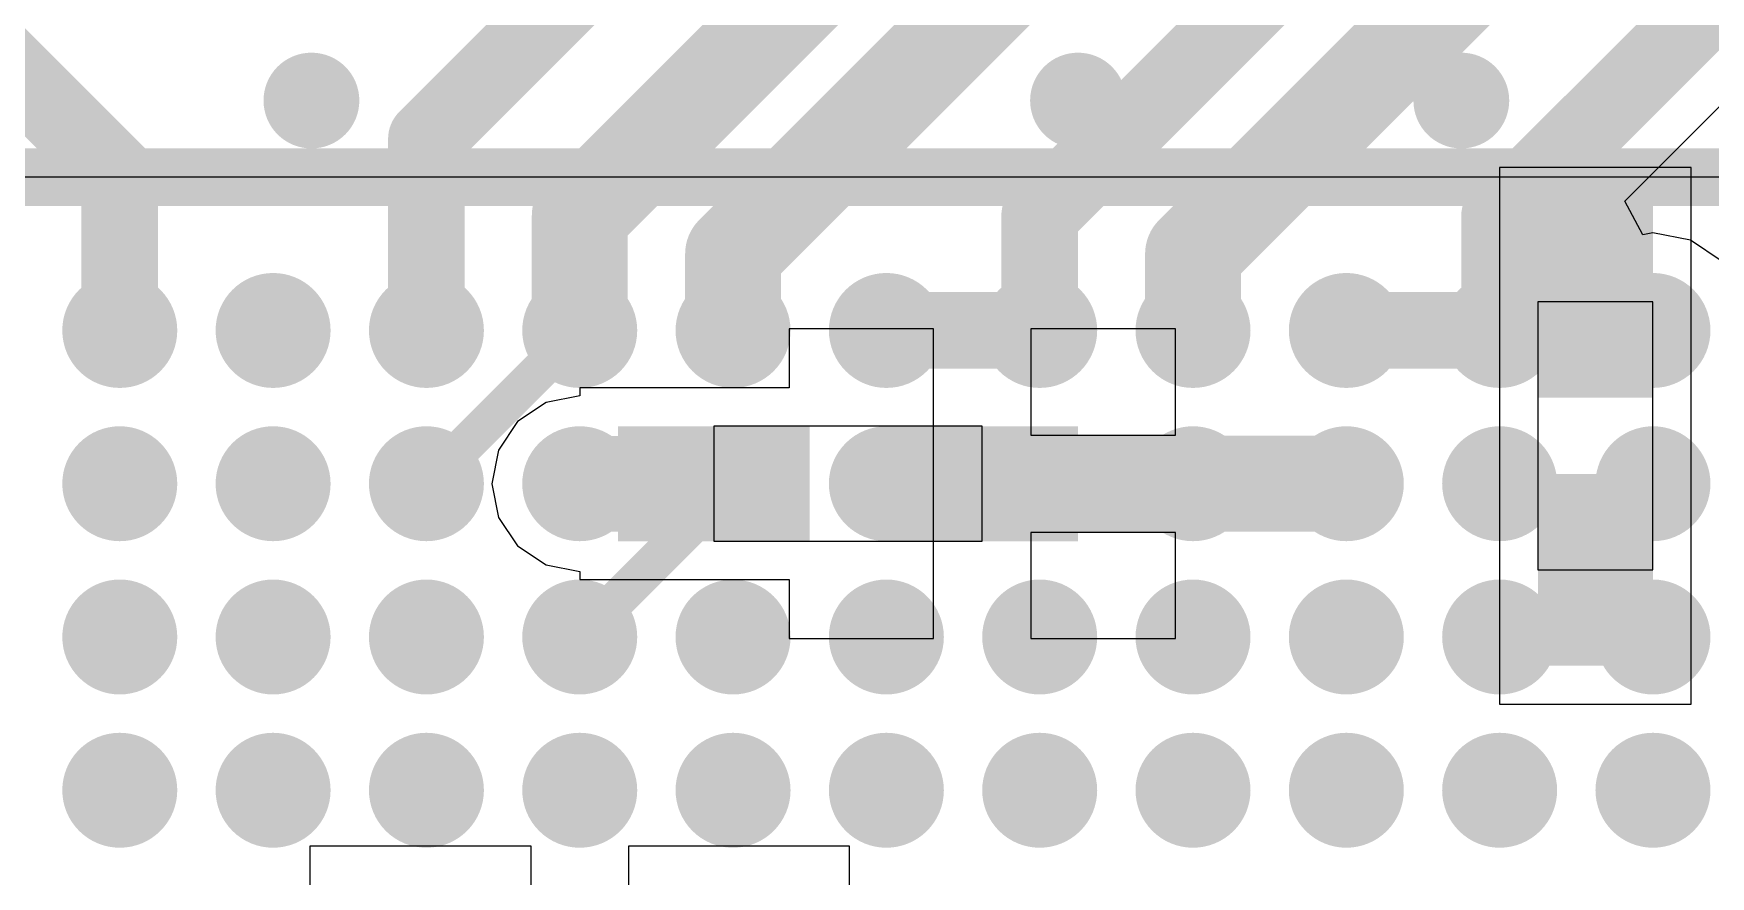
# Model space of a CAD drawing. Header units: millimetres. Extents: x 15 to 122, y 23 to 96.
# Drawn here: x 58.775 to 63.15, y 65.175 to 67.375 of the extents above; entities that cross this region are included whole.
import ezdxf

# ---------------------------------------------------------------- set-up
doc = ezdxf.new("R2010")
doc.units = ezdxf.units.MM
for name, color, linetype in [('Bottom Modules', 3, 'Continuous'), ('BottomLayer', 5, 'Continuous'), ('BottomPaste', 16, 'Continuous'), ('TopLayer', 1, 'Continuous'), ('TopOverlay', 2, 'Continuous'), ('TopPaste', 8, 'Continuous'), ('TopSolder', 216, 'Continuous'), ('Upper Modules', 80, 'Continuous')]:
    doc.layers.add(name, color=color, linetype=linetype)

msp = doc.modelspace()

# ---------------------------------------------------------------- linework, layer by layer
at = {"layer": 'Bottom Modules'}
for points in [[(62.70000414, 66.67500254), (62.70000414, 65.9750014), (63.00000353999999, 65.9750014), (63.00000353999999, 66.67500254)], [(60.55000081999999, 66.34999684), (60.55000081999999, 66.04999744), (61.25000196, 66.04999744), (61.25000196, 66.34999684)]]:
    msp.add_lwpolyline(points, close=True, dxfattribs=at)
at = {"layer": 'BottomLayer'}
for p, q in [((63.10000333999999, 67.02500184), (62.60000434, 67.02500184)), ((62.60000434, 67.02500184), (62.60000434, 66.39571938)), ((63.10000333999999, 66.39571683999999), (63.10000333999999, 67.02500184)), ((61.12300196, 66.60399684), (60.74600246, 66.60399684)), ((60.74600246, 66.60399684), (60.74600246, 66.44999664)), ((61.12300196, 66.19999714), (61.12300196, 66.60399684)), ((61.75400146, 66.60399684), (61.37700195999999, 66.60399684)), ((61.37700195999999, 66.60399684), (61.37700195999999, 66.32699714)), ((61.75400146, 66.32699714), (61.75400146, 66.60399684)), ((60.20000151999999, 66.42940485999999), (60.11221149999999, 66.41194236)), ((60.74600246, 66.44999664), (60.20000151999999, 66.44999664)), ((60.20000151999999, 66.44999664), (60.20000151999999, 66.42940485999999)), ((60.11221149999999, 66.41194236), (60.03778696, 66.36221424)), ((62.60000434, 66.39571938), (62.60000179999999, 66.39571683999999)), ((62.60000179999999, 66.39571683999999), (62.60000434, 66.3957143)), ((62.60000434, 66.3957143), (62.60000179999999, 66.32500324)), ((63.10000333999999, 66.3957143), (63.10000588, 66.39571683999999)), ((63.10000588, 66.39571683999999), (63.10000333999999, 66.39571683999999)), ((63.10000588, 66.32500324), (63.10000333999999, 66.3957143)), ((60.03778696, 66.36221424), (59.98805883999999, 66.28778969999999)), ((61.37700195999999, 66.32699714), (61.75400146, 66.32699714)), ((59.98805883999999, 66.28778969999999), (59.97059634, 66.19999967999999)), ((62.60000179999999, 66.32500324), (62.60000179999999, 66.32500069999999)), ((62.60000179999999, 66.32500069999999), (62.60000179999999, 66.32500069999999)), ((62.60000179999999, 66.32500069999999), (62.60000434, 66.25429218)), ((63.10000333999999, 66.25429218), (63.10000588, 66.32500069999999)), ((63.10000588, 66.32500069999999), (63.10000588, 66.32500324)), ((63.10000588, 66.32500324), (63.10000588, 66.32500324)), ((62.60000434, 66.25429218), (62.60000179999999, 66.25428964)), ((62.60000179999999, 66.25428964), (62.60000434, 66.25428964)), ((62.60000434, 66.25428964), (62.60000434, 65.6250021)), ((63.10000588, 66.25428964), (63.10000333999999, 66.25429218)), ((63.10000333999999, 66.2542871), (63.10000588, 66.25428964)), ((63.10000333999999, 65.6250021), (63.10000333999999, 66.2542871)), ((59.97059634, 66.19999967999999), (59.98805883999999, 66.11220965999999)), ((61.12300196, 65.79599744), (61.12300196, 66.19999714)), ((59.98805883999999, 66.11220965999999), (60.03778696, 66.03778512)), ((61.75400146, 66.07299714), (61.37700195999999, 66.07299714)), ((61.37700195999999, 66.07299714), (61.37700195999999, 65.79599744)), ((61.75400146, 65.79599744), (61.75400146, 66.07299714)), ((60.03778696, 66.03778512), (60.0377895, 66.03778512)), ((60.0377895, 66.03778512), (60.0377895, 66.03778258)), ((60.0377895, 66.03778258), (60.11221404, 65.98805446)), ((60.11221404, 65.98805446), (60.20000151999999, 65.97059196)), ((60.20000151999999, 65.97059196), (60.20000151999999, 65.94999763999999)), ((60.20000151999999, 65.94999763999999), (60.74600246, 65.94999763999999)), ((60.74600246, 65.94999763999999), (60.74600246, 65.79599744)), ((60.74600246, 65.79599744), (61.12300196, 65.79599744)), ((61.37700195999999, 65.79599744), (61.75400146, 65.79599744)), ((62.60000434, 65.6250021), (63.10000333999999, 65.6250021)), ((60.07300406, 65.25400207999999), (59.49600495999999, 65.25400207999999)), ((59.49600495999999, 65.25400207999999), (59.49600495999999, 65.0539974)), ((60.07300406, 64.60000287999999), (60.07300406, 65.25400207999999)), ((60.90400315999999, 65.25400207999999), (60.32700406, 65.25400207999999)), ((60.32700406, 65.25400207999999), (60.32700406, 64.72700288)), ((60.90400315999999, 64.72700288), (60.90400315999999, 65.25400207999999))]:
    msp.add_line(p, q, dxfattribs=at)
at = {"layer": 'BottomLayer', "const_width": 0.12499848}
for points in [[(59.43750113999999, 67.20000021999999, 1), (59.56249962, 67.20000021999999, 1)], [(60.43750168, 67.20000021999999, 1), (60.56250016, 67.20000021999999, 1)], [(61.43749967999999, 67.20000021999999, 1), (61.56249816, 67.20000021999999, 1)], [(62.43750022, 67.20000021999999, 1), (62.5624987, 67.20000021999999, 1)], [(62.78750205999999, 66.60000142, 1), (62.91250054, 66.60000142, 1)], [(60.13750228, 66.19999967999999, 1), (60.26250075999999, 66.19999967999999, 1)], [(60.13750228, 66.19999967999999, 1), (60.26250075999999, 66.19999967999999, 1)], [(60.13750482, 66.19999714, 1), (60.2625033, 66.19999714, 1)], [(60.13750482, 66.19999714, 1), (60.2625033, 66.19999714, 1)], [(60.48750158, 66.19999714, 1), (60.61250006, 66.19999714, 1)], [(61.0625017, 66.19999967999999, 1), (61.18750017999999, 66.19999967999999, 1)], [(61.3125012, 66.19999967999999, 1), (61.43749967999999, 66.19999967999999, 1)], [(62.78750205999999, 66.0750012, 1), (62.91250054, 66.0750012, 1)]]:
    msp.add_lwpolyline(points, format="xyb", close=True, dxfattribs=at)
at = {"layer": 'BottomLayer', "const_width": 0.2499995}
for points in [[(60.20000151999999, 66.19999967999999), (60.20000406, 66.19999714)], [(60.20000406, 66.19999714), (60.55000081999999, 66.19999714)]]:
    msp.add_lwpolyline(points, dxfattribs=at)
at = {"layer": 'BottomLayer'}
for points in [[(62.70000414, 66.42500303999999), (63.00000353999999, 66.42500303999999), (62.70000414, 66.92500204), (63.00000353999999, 66.92500204)], [(60.30000132, 66.34999684), (60.30000132, 66.04999744), (60.80000032, 66.34999684), (60.80000032, 66.04999744)], [(61.00000246, 66.34999684), (61.00000246, 66.04999744), (61.50000146, 66.34999684), (61.50000146, 66.04999744)], [(62.70000414, 65.7250019), (63.00000353999999, 65.7250019), (62.70000414, 66.2250009), (63.00000353999999, 66.2250009)]]:
    msp.add_solid(points, dxfattribs=at)
at = {"layer": 'BottomPaste'}
for points in [[(62.70000414, 66.42500303999999), (63.00000353999999, 66.42500303999999), (62.70000414, 66.92500204), (63.00000353999999, 66.92500204)], [(62.70000414, 66.42500303999999), (63.00000353999999, 66.42500303999999), (62.70000414, 66.92500204), (63.00000353999999, 66.92500204)], [(60.30000132, 66.34999684), (60.30000132, 66.04999744), (60.80000032, 66.34999684), (60.80000032, 66.04999744)], [(60.30000132, 66.34999684), (60.30000132, 66.04999744), (60.80000032, 66.34999684), (60.80000032, 66.04999744)], [(61.00000246, 66.34999684), (61.00000246, 66.04999744), (61.50000146, 66.34999684), (61.50000146, 66.04999744)], [(61.00000246, 66.34999684), (61.00000246, 66.04999744), (61.50000146, 66.34999684), (61.50000146, 66.04999744)], [(62.70000414, 65.7250019), (63.00000353999999, 65.7250019), (62.70000414, 66.2250009), (63.00000353999999, 66.2250009)], [(62.70000414, 65.7250019), (63.00000353999999, 65.7250019), (62.70000414, 66.2250009), (63.00000353999999, 66.2250009)]]:
    msp.add_solid(points, dxfattribs=at)
at = {"layer": 'TopLayer'}
for p, q in [((62.92616828, 66.93778078), (63.34419386, 67.35580636)), ((62.97330813999999, 66.84958944), (62.92616828, 66.93778078)), ((63.000001, 66.85489804), (62.97330813999999, 66.84958944)), ((63.09754461999999, 66.83549497999999), (63.000001, 66.85489804)), ((63.18023685999999, 66.78023981999999), (63.09754461999999, 66.83549497999999))]:
    msp.add_line(p, q, dxfattribs=at)
for points, const_width in [([(58.40000003999999, 67.60000196), (59.00000137999999, 67.00000062)], 0.1999996), ([(60.60000072, 66.80000102), (61.40000165999999, 67.60000196)], 0.2499995), ([(59.79999977999999, 67.09999787999999), (60.20000151999999, 67.49999962)], 0.1999996), ([(60.20000151999999, 66.90000082), (60.80000032, 67.49999962)], 0.2499995), ([(61.40000165999999, 66.90000082), (61.99999792, 67.49999708)], 0.1999996), ([(61.80000086, 66.80000102), (62.49999946, 67.49999962)], 0.2499995), ([(62.59999926, 66.89999827999999), (63.2000006, 67.49999962)], 0.1999996), ([(59.79999977999999, 66.60000142), (59.79999977999999, 67.09999787999999)], 0.1999996), ([(59.00000137999999, 66.60000142), (59.00000137999999, 67.00000062)], 0.1999996), ([(60.20000151999999, 66.60000142), (60.20000151999999, 66.90000082)], 0.2499995), ([(61.40000165999999, 66.60000142), (61.40000165999999, 66.90000082)], 0.1999996), ([(62.59999926, 66.60000142), (62.59999926, 66.89999827999999)], 0.1999996), ([(60.60000072, 66.60000142), (60.60000072, 66.80000102)], 0.2499995), ([(61.80000086, 66.60000142), (61.80000086, 66.80000102)], 0.2499995), ([(60.99999991999999, 66.60000142), (61.40000165999999, 66.60000142)], 0.1999996), ([(62.20000005999999, 66.60000142), (62.59999926, 66.60000142)], 0.1999996), ([(59.80000232, 66.20000222), (60.20000151999999, 66.60000142)], 0.0999998), ([(59.40000058, 66.19999967999999), (59.40000058, 66.20000222)], 0.1999996), ([(60.60000072, 66.19999967999999), (60.60000072, 66.20000222)], 0.1999996), ([(61.39999912, 66.20000222), (61.40000165999999, 66.19999967999999)], 0.2499995), ([(61.39999912, 66.20000222), (61.80000086, 66.20000222)], 0.2499995), ([(61.80000086, 66.19999967999999), (61.80000086, 66.20000222)], 0.2499995), ([(61.80000086, 66.20000222), (62.20000005999999, 66.20000222)], 0.2499995), ([(62.20000005999999, 66.19999967999999), (62.20000005999999, 66.20000222)], 0.2499995), ([(59.79999977999999, 66.20000222), (59.80000232, 66.20000222)], 0.0999998), ([(60.20000151999999, 65.80000301999999), (60.60000072, 66.20000222)], 0.0999998), ([(60.20000151999999, 65.80000048), (60.20000151999999, 65.80000301999999)], 0.1999996), ([(59.79999977999999, 65.80000048), (59.79999977999999, 65.80000301999999)], 0.0999998)]:
    msp.add_lwpolyline(points, dxfattribs=dict(at, const_width=const_width))
for points, const_width in [([(59.74999988, 67.09999787999999, 1), (59.84999968, 67.09999787999999, 1)], 0.0999998), ([(59.74999988, 67.09999787999999, 1), (59.84999968, 67.09999787999999, 1)], 0.0999998), ([(58.95000148, 67.00000062, 1), (59.05000128, 67.00000062, 1)], 0.0999998), ([(58.95000148, 67.00000062, 1), (59.05000128, 67.00000062, 1)], 0.0999998), ([(60.13750228, 66.90000082, 1), (60.26250075999999, 66.90000082, 1)], 0.12499848), ([(60.13750228, 66.90000082, 1), (60.26250075999999, 66.90000082, 1)], 0.12499848), ([(61.35000176, 66.90000082, 1), (61.45000156, 66.90000082, 1)], 0.0999998), ([(61.35000176, 66.90000082, 1), (61.45000156, 66.90000082, 1)], 0.0999998), ([(62.54999935999999, 66.89999827999999, 1), (62.64999915999999, 66.89999827999999, 1)], 0.0999998), ([(62.54999935999999, 66.89999827999999, 1), (62.64999915999999, 66.89999827999999, 1)], 0.0999998), ([(60.53750148, 66.80000102, 1), (60.66249996, 66.80000102, 1)], 0.12499848), ([(60.53750148, 66.80000102, 1), (60.66249996, 66.80000102, 1)], 0.12499848), ([(61.73750162, 66.80000102, 1), (61.8625001, 66.80000102, 1)], 0.12499848), ([(61.73750162, 66.80000102, 1), (61.8625001, 66.80000102, 1)], 0.12499848), ([(58.92500279999999, 66.60000142, 1), (59.07499996, 66.60000142, 1)], 0.1499997), ([(59.325002, 66.60000142, 1), (59.47499916, 66.60000142, 1)], 0.1499997), ([(59.33750134, 66.60000142, 1), (59.46249982, 66.60000142, 1)], 0.12499848), ([(59.72500119999999, 66.60000142, 1), (59.87499836, 66.60000142, 1)], 0.1499997), ([(60.12500293999999, 66.60000142, 1), (60.2750001, 66.60000142, 1)], 0.1499997), ([(60.13750228, 66.60000142, 1), (60.26250075999999, 66.60000142, 1)], 0.12499848), ([(60.52500214, 66.60000142, 1), (60.6749993, 66.60000142, 1)], 0.1499997), ([(60.53750148, 66.60000142, 1), (60.66249996, 66.60000142, 1)], 0.12499848), ([(60.92500133999999, 66.60000142, 1), (61.0749985, 66.60000142, 1)], 0.1499997), ([(61.32500054, 66.60000142, 1), (61.4749977, 66.60000142, 1)], 0.1499997), ([(61.72500228, 66.60000142, 1), (61.87499944, 66.60000142, 1)], 0.1499997), ([(61.73750162, 66.60000142, 1), (61.8625001, 66.60000142, 1)], 0.12499848), ([(62.12500147999999, 66.60000142, 1), (62.27499864, 66.60000142, 1)], 0.1499997), ([(62.52500068, 66.60000142, 1), (62.67499784, 66.60000142, 1)], 0.1499997), ([(62.92500242, 66.60000142, 1), (63.07499958, 66.60000142, 1)], 0.1499997), ([(58.95000148, 66.60000142, 1), (59.05000128, 66.60000142, 1)], 0.0999998), ([(59.74999988, 66.60000142, 1), (59.84999968, 66.60000142, 1)], 0.0999998), ([(60.95000002, 66.60000142, 1), (61.04999982, 66.60000142, 1)], 0.0999998), ([(61.35000176, 66.60000142, 1), (61.45000156, 66.60000142, 1)], 0.0999998), ([(61.35000176, 66.60000142, 1), (61.45000156, 66.60000142, 1)], 0.0999998), ([(62.15000016, 66.60000142, 1), (62.24999996, 66.60000142, 1)], 0.0999998), ([(62.54999935999999, 66.60000142, 1), (62.64999915999999, 66.60000142, 1)], 0.0999998), ([(62.54999935999999, 66.60000142, 1), (62.64999915999999, 66.60000142, 1)], 0.0999998), ([(60.17500284, 66.60000142, 1), (60.2250002, 66.60000142, 1)], 0.0499999), ([(58.92500279999999, 66.20000222, 1), (59.07499996, 66.20000222, 1)], 0.1499997), ([(59.325002, 66.20000222, 1), (59.47499916, 66.20000222, 1)], 0.1499997), ([(59.72500119999999, 66.20000222, 1), (59.87499836, 66.20000222, 1)], 0.1499997), ([(60.12500293999999, 66.20000222, 1), (60.2750001, 66.20000222, 1)], 0.1499997), ([(60.52500214, 66.20000222, 1), (60.6749993, 66.20000222, 1)], 0.1499997), ([(60.92500133999999, 66.20000222, 1), (61.0749985, 66.20000222, 1)], 0.1499997), ([(61.32500054, 66.20000222, 1), (61.4749977, 66.20000222, 1)], 0.1499997), ([(61.72500228, 66.20000222, 1), (61.87499944, 66.20000222, 1)], 0.1499997), ([(62.12500147999999, 66.20000222, 1), (62.27499864, 66.20000222, 1)], 0.1499997), ([(62.52500068, 66.20000222, 1), (62.67499784, 66.20000222, 1)], 0.1499997), ([(62.92500242, 66.20000222, 1), (63.07499958, 66.20000222, 1)], 0.1499997), ([(59.33750134, 66.19999967999999, 1), (59.46249982, 66.19999967999999, 1)], 0.12499848), ([(59.35000067999999, 66.20000222, 1), (59.45000048, 66.20000222, 1)], 0.0999998), ([(59.35000067999999, 66.19999967999999, 1), (59.45000048, 66.19999967999999, 1)], 0.0999998), ([(60.13750228, 66.20000222, 1), (60.26250075999999, 66.20000222, 1)], 0.12499848), ([(60.53750148, 66.19999967999999, 1), (60.66249996, 66.19999967999999, 1)], 0.12499848), ([(60.55000081999999, 66.20000222, 1), (60.65000062, 66.20000222, 1)], 0.0999998), ([(60.55000081999999, 66.19999967999999, 1), (60.65000062, 66.19999967999999, 1)], 0.0999998), ([(61.33749988, 66.20000222, 1), (61.46249836, 66.20000222, 1)], 0.12499848), ([(61.33749988, 66.20000222, 1), (61.46249836, 66.20000222, 1)], 0.12499848), ([(61.33750242, 66.19999967999999, 1), (61.46250089999999, 66.19999967999999, 1)], 0.12499848), ([(61.33750242, 66.19999967999999, 1), (61.46250089999999, 66.19999967999999, 1)], 0.12499848), ([(61.73750162, 66.20000222, 1), (61.8625001, 66.20000222, 1)], 0.12499848), ([(61.73750162, 66.20000222, 1), (61.8625001, 66.20000222, 1)], 0.12499848), ([(61.73750162, 66.20000222, 1), (61.8625001, 66.20000222, 1)], 0.12499848), ([(61.73750162, 66.19999967999999, 1), (61.8625001, 66.19999967999999, 1)], 0.12499848), ([(61.73750162, 66.19999967999999, 1), (61.8625001, 66.19999967999999, 1)], 0.12499848), ([(62.13750082, 66.20000222, 1), (62.26249929999999, 66.20000222, 1)], 0.12499848), ([(62.13750082, 66.20000222, 1), (62.26249929999999, 66.20000222, 1)], 0.12499848), ([(62.13750082, 66.19999967999999, 1), (62.26249929999999, 66.19999967999999, 1)], 0.12499848), ([(62.13750082, 66.19999967999999, 1), (62.26249929999999, 66.19999967999999, 1)], 0.12499848), ([(59.7750011, 66.20000222, 1), (59.82499846, 66.20000222, 1)], 0.0499999), ([(59.77500363999999, 66.20000222, 1), (59.82500099999999, 66.20000222, 1)], 0.0499999), ([(59.77500363999999, 66.20000222, 1), (59.82500099999999, 66.20000222, 1)], 0.0499999), ([(60.57500203999999, 66.20000222, 1), (60.6249994, 66.20000222, 1)], 0.0499999), ([(58.92500279999999, 65.80000301999999, 1), (59.07499996, 65.80000301999999, 1)], 0.1499997), ([(59.325002, 65.80000301999999, 1), (59.47499916, 65.80000301999999, 1)], 0.1499997), ([(59.72500119999999, 65.80000301999999, 1), (59.87499836, 65.80000301999999, 1)], 0.1499997), ([(60.12500293999999, 65.80000301999999, 1), (60.2750001, 65.80000301999999, 1)], 0.1499997), ([(60.52500214, 65.80000301999999, 1), (60.6749993, 65.80000301999999, 1)], 0.1499997), ([(60.92500133999999, 65.80000301999999, 1), (61.0749985, 65.80000301999999, 1)], 0.1499997), ([(61.32500054, 65.80000301999999, 1), (61.4749977, 65.80000301999999, 1)], 0.1499997), ([(61.72500228, 65.80000301999999, 1), (61.87499944, 65.80000301999999, 1)], 0.1499997), ([(62.12500147999999, 65.80000301999999, 1), (62.27499864, 65.80000301999999, 1)], 0.1499997), ([(62.52500068, 65.80000301999999, 1), (62.67499784, 65.80000301999999, 1)], 0.1499997), ([(62.92500242, 65.80000301999999, 1), (63.07499958, 65.80000301999999, 1)], 0.1499997), ([(59.73750054, 65.80000048, 1), (59.86249901999999, 65.80000048, 1)], 0.12499848), ([(60.13750228, 65.80000048, 1), (60.26250075999999, 65.80000048, 1)], 0.12499848), ([(60.15000162, 65.80000301999999, 1), (60.25000142, 65.80000301999999, 1)], 0.0999998), ([(60.15000162, 65.80000048, 1), (60.25000142, 65.80000048, 1)], 0.0999998), ([(60.93750068, 65.80000048, 1), (61.06249915999999, 65.80000048, 1)], 0.12499848), ([(62.93750176, 65.80000048, 1), (63.06250024, 65.80000048, 1)], 0.12499848), ([(59.7750011, 65.80000301999999, 1), (59.82499846, 65.80000301999999, 1)], 0.0499999), ([(59.7750011, 65.80000048, 1), (59.82499846, 65.80000048, 1)], 0.0499999), ([(60.17500284, 65.80000301999999, 1), (60.2250002, 65.80000301999999, 1)], 0.0499999), ([(58.92500279999999, 65.40000128, 1), (59.07499996, 65.40000128, 1)], 0.1499997), ([(59.325002, 65.40000128, 1), (59.47499916, 65.40000128, 1)], 0.1499997), ([(59.72500119999999, 65.40000128, 1), (59.87499836, 65.40000128, 1)], 0.1499997), ([(60.12500293999999, 65.40000128, 1), (60.2750001, 65.40000128, 1)], 0.1499997), ([(60.52500214, 65.40000128, 1), (60.6749993, 65.40000128, 1)], 0.1499997), ([(60.92500133999999, 65.40000128, 1), (61.0749985, 65.40000128, 1)], 0.1499997), ([(61.32500054, 65.40000128, 1), (61.4749977, 65.40000128, 1)], 0.1499997), ([(61.72500228, 65.40000128, 1), (61.87499944, 65.40000128, 1)], 0.1499997), ([(62.12500147999999, 65.40000128, 1), (62.27499864, 65.40000128, 1)], 0.1499997), ([(62.52500068, 65.40000128, 1), (62.67499784, 65.40000128, 1)], 0.1499997), ([(62.92500242, 65.40000128, 1), (63.07499958, 65.40000128, 1)], 0.1499997), ([(60.13750228, 65.40000128, 1), (60.26250075999999, 65.40000128, 1)], 0.12499848), ([(62.93750176, 65.40000128, 1), (63.06250024, 65.40000128, 1)], 0.12499848)]:
    msp.add_lwpolyline(points, format="xyb", close=True, dxfattribs=dict(at, const_width=const_width))
at = {"layer": 'TopOverlay', "const_width": 0.1499997}
msp.add_lwpolyline([(50.9999996, 67.00000315999999), (65.00000208, 67.00000315999999)], dxfattribs=at)
at = {"layer": 'TopPaste', "const_width": 0.1499997}
for points in [[(58.92500279999999, 66.60000142, 1), (59.07499996, 66.60000142, 1)], [(58.92500279999999, 66.60000142, 1), (59.07499996, 66.60000142, 1)], [(59.325002, 66.60000142, 1), (59.47499916, 66.60000142, 1)], [(59.325002, 66.60000142, 1), (59.47499916, 66.60000142, 1)], [(59.72500119999999, 66.60000142, 1), (59.87499836, 66.60000142, 1)], [(59.72500119999999, 66.60000142, 1), (59.87499836, 66.60000142, 1)], [(60.12500293999999, 66.60000142, 1), (60.2750001, 66.60000142, 1)], [(60.12500293999999, 66.60000142, 1), (60.2750001, 66.60000142, 1)], [(60.52500214, 66.60000142, 1), (60.6749993, 66.60000142, 1)], [(60.52500214, 66.60000142, 1), (60.6749993, 66.60000142, 1)], [(60.92500133999999, 66.60000142, 1), (61.0749985, 66.60000142, 1)], [(60.92500133999999, 66.60000142, 1), (61.0749985, 66.60000142, 1)], [(61.32500054, 66.60000142, 1), (61.4749977, 66.60000142, 1)], [(61.32500054, 66.60000142, 1), (61.4749977, 66.60000142, 1)], [(61.72500228, 66.60000142, 1), (61.87499944, 66.60000142, 1)], [(61.72500228, 66.60000142, 1), (61.87499944, 66.60000142, 1)], [(62.12500147999999, 66.60000142, 1), (62.27499864, 66.60000142, 1)], [(62.12500147999999, 66.60000142, 1), (62.27499864, 66.60000142, 1)], [(62.52500068, 66.60000142, 1), (62.67499784, 66.60000142, 1)], [(62.52500068, 66.60000142, 1), (62.67499784, 66.60000142, 1)], [(62.92500242, 66.60000142, 1), (63.07499958, 66.60000142, 1)], [(62.92500242, 66.60000142, 1), (63.07499958, 66.60000142, 1)], [(58.92500279999999, 66.20000222, 1), (59.07499996, 66.20000222, 1)], [(58.92500279999999, 66.20000222, 1), (59.07499996, 66.20000222, 1)], [(59.325002, 66.20000222, 1), (59.47499916, 66.20000222, 1)], [(59.325002, 66.20000222, 1), (59.47499916, 66.20000222, 1)], [(59.72500119999999, 66.20000222, 1), (59.87499836, 66.20000222, 1)], [(59.72500119999999, 66.20000222, 1), (59.87499836, 66.20000222, 1)], [(60.12500293999999, 66.20000222, 1), (60.2750001, 66.20000222, 1)], [(60.12500293999999, 66.20000222, 1), (60.2750001, 66.20000222, 1)], [(60.52500214, 66.20000222, 1), (60.6749993, 66.20000222, 1)], [(60.52500214, 66.20000222, 1), (60.6749993, 66.20000222, 1)], [(60.92500133999999, 66.20000222, 1), (61.0749985, 66.20000222, 1)], [(60.92500133999999, 66.20000222, 1), (61.0749985, 66.20000222, 1)], [(61.32500054, 66.20000222, 1), (61.4749977, 66.20000222, 1)], [(61.32500054, 66.20000222, 1), (61.4749977, 66.20000222, 1)], [(61.72500228, 66.20000222, 1), (61.87499944, 66.20000222, 1)], [(61.72500228, 66.20000222, 1), (61.87499944, 66.20000222, 1)], [(62.12500147999999, 66.20000222, 1), (62.27499864, 66.20000222, 1)], [(62.12500147999999, 66.20000222, 1), (62.27499864, 66.20000222, 1)], [(62.52500068, 66.20000222, 1), (62.67499784, 66.20000222, 1)], [(62.52500068, 66.20000222, 1), (62.67499784, 66.20000222, 1)], [(62.92500242, 66.20000222, 1), (63.07499958, 66.20000222, 1)], [(62.92500242, 66.20000222, 1), (63.07499958, 66.20000222, 1)], [(58.92500279999999, 65.80000301999999, 1), (59.07499996, 65.80000301999999, 1)], [(58.92500279999999, 65.80000301999999, 1), (59.07499996, 65.80000301999999, 1)], [(59.325002, 65.80000301999999, 1), (59.47499916, 65.80000301999999, 1)], [(59.325002, 65.80000301999999, 1), (59.47499916, 65.80000301999999, 1)], [(59.72500119999999, 65.80000301999999, 1), (59.87499836, 65.80000301999999, 1)], [(59.72500119999999, 65.80000301999999, 1), (59.87499836, 65.80000301999999, 1)], [(60.12500293999999, 65.80000301999999, 1), (60.2750001, 65.80000301999999, 1)], [(60.12500293999999, 65.80000301999999, 1), (60.2750001, 65.80000301999999, 1)], [(60.52500214, 65.80000301999999, 1), (60.6749993, 65.80000301999999, 1)], [(60.52500214, 65.80000301999999, 1), (60.6749993, 65.80000301999999, 1)], [(60.92500133999999, 65.80000301999999, 1), (61.0749985, 65.80000301999999, 1)], [(60.92500133999999, 65.80000301999999, 1), (61.0749985, 65.80000301999999, 1)], [(61.32500054, 65.80000301999999, 1), (61.4749977, 65.80000301999999, 1)], [(61.32500054, 65.80000301999999, 1), (61.4749977, 65.80000301999999, 1)], [(61.72500228, 65.80000301999999, 1), (61.87499944, 65.80000301999999, 1)], [(61.72500228, 65.80000301999999, 1), (61.87499944, 65.80000301999999, 1)], [(62.12500147999999, 65.80000301999999, 1), (62.27499864, 65.80000301999999, 1)], [(62.12500147999999, 65.80000301999999, 1), (62.27499864, 65.80000301999999, 1)], [(62.52500068, 65.80000301999999, 1), (62.67499784, 65.80000301999999, 1)], [(62.52500068, 65.80000301999999, 1), (62.67499784, 65.80000301999999, 1)], [(62.92500242, 65.80000301999999, 1), (63.07499958, 65.80000301999999, 1)], [(62.92500242, 65.80000301999999, 1), (63.07499958, 65.80000301999999, 1)], [(58.92500279999999, 65.40000128, 1), (59.07499996, 65.40000128, 1)], [(58.92500279999999, 65.40000128, 1), (59.07499996, 65.40000128, 1)], [(59.325002, 65.40000128, 1), (59.47499916, 65.40000128, 1)], [(59.325002, 65.40000128, 1), (59.47499916, 65.40000128, 1)], [(59.72500119999999, 65.40000128, 1), (59.87499836, 65.40000128, 1)], [(59.72500119999999, 65.40000128, 1), (59.87499836, 65.40000128, 1)], [(60.12500293999999, 65.40000128, 1), (60.2750001, 65.40000128, 1)], [(60.12500293999999, 65.40000128, 1), (60.2750001, 65.40000128, 1)], [(60.52500214, 65.40000128, 1), (60.6749993, 65.40000128, 1)], [(60.52500214, 65.40000128, 1), (60.6749993, 65.40000128, 1)], [(60.92500133999999, 65.40000128, 1), (61.0749985, 65.40000128, 1)], [(60.92500133999999, 65.40000128, 1), (61.0749985, 65.40000128, 1)], [(61.32500054, 65.40000128, 1), (61.4749977, 65.40000128, 1)], [(61.32500054, 65.40000128, 1), (61.4749977, 65.40000128, 1)], [(61.72500228, 65.40000128, 1), (61.87499944, 65.40000128, 1)], [(61.72500228, 65.40000128, 1), (61.87499944, 65.40000128, 1)], [(62.12500147999999, 65.40000128, 1), (62.27499864, 65.40000128, 1)], [(62.12500147999999, 65.40000128, 1), (62.27499864, 65.40000128, 1)], [(62.52500068, 65.40000128, 1), (62.67499784, 65.40000128, 1)], [(62.52500068, 65.40000128, 1), (62.67499784, 65.40000128, 1)], [(62.92500242, 65.40000128, 1), (63.07499958, 65.40000128, 1)], [(62.92500242, 65.40000128, 1), (63.07499958, 65.40000128, 1)]]:
    msp.add_lwpolyline(points, format="xyb", close=True, dxfattribs=at)
at = {"layer": 'TopSolder', "const_width": 0.10999978}
for points in [[(58.94500275999999, 66.60000142, 1), (59.055, 66.60000142, 1)], [(58.94500275999999, 66.60000142, 1), (59.055, 66.60000142, 1)], [(59.34500196, 66.60000142, 1), (59.4549992, 66.60000142, 1)], [(59.34500196, 66.60000142, 1), (59.4549992, 66.60000142, 1)], [(59.74500115999999, 66.60000142, 1), (59.8549984, 66.60000142, 1)], [(59.74500115999999, 66.60000142, 1), (59.8549984, 66.60000142, 1)], [(60.14500289999999, 66.60000142, 1), (60.25500014, 66.60000142, 1)], [(60.14500289999999, 66.60000142, 1), (60.25500014, 66.60000142, 1)], [(60.5450021, 66.60000142, 1), (60.65499934, 66.60000142, 1)], [(60.5450021, 66.60000142, 1), (60.65499934, 66.60000142, 1)], [(60.94500129999999, 66.60000142, 1), (61.05499854, 66.60000142, 1)], [(60.94500129999999, 66.60000142, 1), (61.05499854, 66.60000142, 1)], [(61.3450005, 66.60000142, 1), (61.45499774, 66.60000142, 1)], [(61.3450005, 66.60000142, 1), (61.45499774, 66.60000142, 1)], [(61.74500224, 66.60000142, 1), (61.85499948, 66.60000142, 1)], [(61.74500224, 66.60000142, 1), (61.85499948, 66.60000142, 1)], [(62.14500143999999, 66.60000142, 1), (62.25499868, 66.60000142, 1)], [(62.14500143999999, 66.60000142, 1), (62.25499868, 66.60000142, 1)], [(62.54500064, 66.60000142, 1), (62.65499788, 66.60000142, 1)], [(62.54500064, 66.60000142, 1), (62.65499788, 66.60000142, 1)], [(62.94500238, 66.60000142, 1), (63.05499962, 66.60000142, 1)], [(62.94500238, 66.60000142, 1), (63.05499962, 66.60000142, 1)], [(58.94500275999999, 66.20000222, 1), (59.055, 66.20000222, 1)], [(58.94500275999999, 66.20000222, 1), (59.055, 66.20000222, 1)], [(59.34500196, 66.20000222, 1), (59.4549992, 66.20000222, 1)], [(59.34500196, 66.20000222, 1), (59.4549992, 66.20000222, 1)], [(59.74500115999999, 66.20000222, 1), (59.8549984, 66.20000222, 1)], [(59.74500115999999, 66.20000222, 1), (59.8549984, 66.20000222, 1)], [(60.14500289999999, 66.20000222, 1), (60.25500014, 66.20000222, 1)], [(60.14500289999999, 66.20000222, 1), (60.25500014, 66.20000222, 1)], [(60.5450021, 66.20000222, 1), (60.65499934, 66.20000222, 1)], [(60.5450021, 66.20000222, 1), (60.65499934, 66.20000222, 1)], [(60.94500129999999, 66.20000222, 1), (61.05499854, 66.20000222, 1)], [(60.94500129999999, 66.20000222, 1), (61.05499854, 66.20000222, 1)], [(61.3450005, 66.20000222, 1), (61.45499774, 66.20000222, 1)], [(61.3450005, 66.20000222, 1), (61.45499774, 66.20000222, 1)], [(61.74500224, 66.20000222, 1), (61.85499948, 66.20000222, 1)], [(61.74500224, 66.20000222, 1), (61.85499948, 66.20000222, 1)], [(62.14500143999999, 66.20000222, 1), (62.25499868, 66.20000222, 1)], [(62.14500143999999, 66.20000222, 1), (62.25499868, 66.20000222, 1)], [(62.54500064, 66.20000222, 1), (62.65499788, 66.20000222, 1)], [(62.54500064, 66.20000222, 1), (62.65499788, 66.20000222, 1)], [(62.94500238, 66.20000222, 1), (63.05499962, 66.20000222, 1)], [(62.94500238, 66.20000222, 1), (63.05499962, 66.20000222, 1)], [(58.94500275999999, 65.80000301999999, 1), (59.055, 65.80000301999999, 1)], [(58.94500275999999, 65.80000301999999, 1), (59.055, 65.80000301999999, 1)], [(59.34500196, 65.80000301999999, 1), (59.4549992, 65.80000301999999, 1)], [(59.34500196, 65.80000301999999, 1), (59.4549992, 65.80000301999999, 1)], [(59.74500115999999, 65.80000301999999, 1), (59.8549984, 65.80000301999999, 1)], [(59.74500115999999, 65.80000301999999, 1), (59.8549984, 65.80000301999999, 1)], [(60.14500289999999, 65.80000301999999, 1), (60.25500014, 65.80000301999999, 1)], [(60.14500289999999, 65.80000301999999, 1), (60.25500014, 65.80000301999999, 1)], [(60.5450021, 65.80000301999999, 1), (60.65499934, 65.80000301999999, 1)], [(60.5450021, 65.80000301999999, 1), (60.65499934, 65.80000301999999, 1)], [(60.94500129999999, 65.80000301999999, 1), (61.05499854, 65.80000301999999, 1)], [(60.94500129999999, 65.80000301999999, 1), (61.05499854, 65.80000301999999, 1)], [(61.3450005, 65.80000301999999, 1), (61.45499774, 65.80000301999999, 1)], [(61.3450005, 65.80000301999999, 1), (61.45499774, 65.80000301999999, 1)], [(61.74500224, 65.80000301999999, 1), (61.85499948, 65.80000301999999, 1)], [(61.74500224, 65.80000301999999, 1), (61.85499948, 65.80000301999999, 1)], [(62.14500143999999, 65.80000301999999, 1), (62.25499868, 65.80000301999999, 1)], [(62.14500143999999, 65.80000301999999, 1), (62.25499868, 65.80000301999999, 1)], [(62.54500064, 65.80000301999999, 1), (62.65499788, 65.80000301999999, 1)], [(62.54500064, 65.80000301999999, 1), (62.65499788, 65.80000301999999, 1)], [(62.94500238, 65.80000301999999, 1), (63.05499962, 65.80000301999999, 1)], [(62.94500238, 65.80000301999999, 1), (63.05499962, 65.80000301999999, 1)], [(58.94500275999999, 65.40000128, 1), (59.055, 65.40000128, 1)], [(58.94500275999999, 65.40000128, 1), (59.055, 65.40000128, 1)], [(59.34500196, 65.40000128, 1), (59.4549992, 65.40000128, 1)], [(59.34500196, 65.40000128, 1), (59.4549992, 65.40000128, 1)], [(59.74500115999999, 65.40000128, 1), (59.8549984, 65.40000128, 1)], [(59.74500115999999, 65.40000128, 1), (59.8549984, 65.40000128, 1)], [(60.14500289999999, 65.40000128, 1), (60.25500014, 65.40000128, 1)], [(60.14500289999999, 65.40000128, 1), (60.25500014, 65.40000128, 1)], [(60.5450021, 65.40000128, 1), (60.65499934, 65.40000128, 1)], [(60.5450021, 65.40000128, 1), (60.65499934, 65.40000128, 1)], [(60.94500129999999, 65.40000128, 1), (61.05499854, 65.40000128, 1)], [(60.94500129999999, 65.40000128, 1), (61.05499854, 65.40000128, 1)], [(61.3450005, 65.40000128, 1), (61.45499774, 65.40000128, 1)], [(61.3450005, 65.40000128, 1), (61.45499774, 65.40000128, 1)], [(61.74500224, 65.40000128, 1), (61.85499948, 65.40000128, 1)], [(61.74500224, 65.40000128, 1), (61.85499948, 65.40000128, 1)], [(62.14500143999999, 65.40000128, 1), (62.25499868, 65.40000128, 1)], [(62.14500143999999, 65.40000128, 1), (62.25499868, 65.40000128, 1)], [(62.54500064, 65.40000128, 1), (62.65499788, 65.40000128, 1)], [(62.54500064, 65.40000128, 1), (62.65499788, 65.40000128, 1)], [(62.94500238, 65.40000128, 1), (63.05499962, 65.40000128, 1)], [(62.94500238, 65.40000128, 1), (63.05499962, 65.40000128, 1)]]:
    msp.add_lwpolyline(points, format="xyb", close=True, dxfattribs=at)
at = {"layer": 'Upper Modules'}
msp.add_lwpolyline([(51.03750015999999, 67.00000315999999), (51.03750015999999, 53.00000068), (64.99741830380101, 53.00000068), (64.99741830380101, 67.00000315999999)], close=True, dxfattribs=at)

doc.saveas('drawing.dxf')
